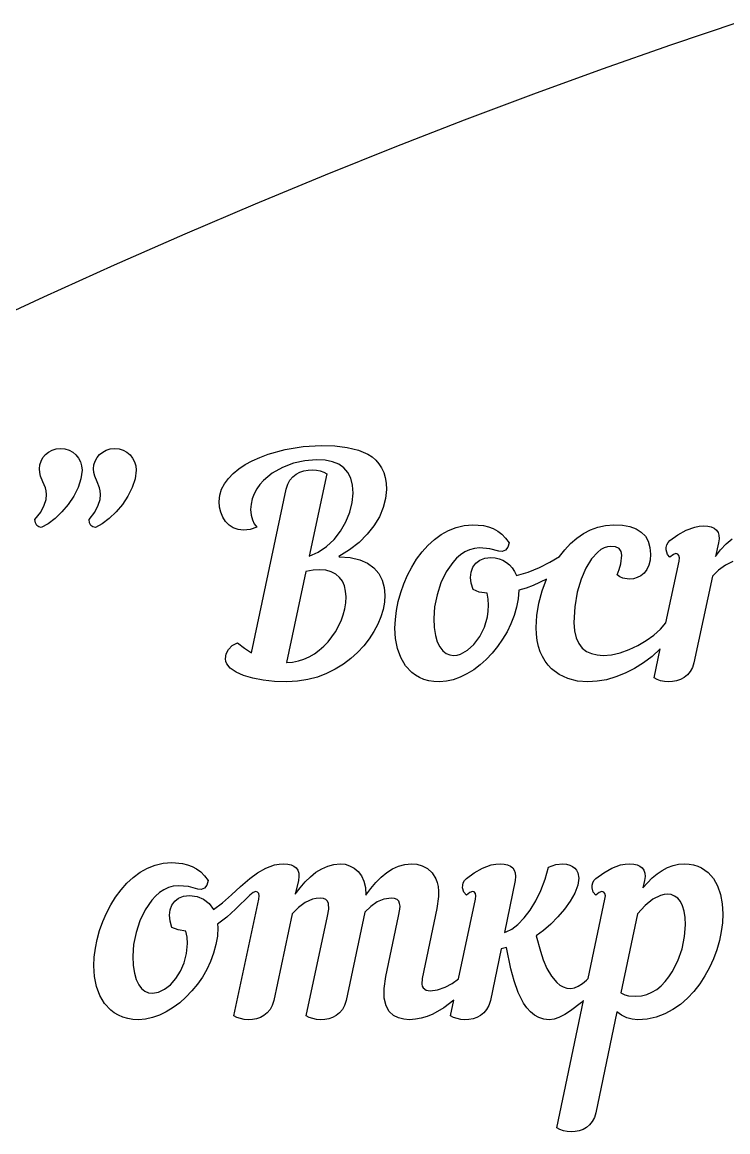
# Model space of a CAD drawing. Extents: x 1222 to 3994, y 2320 to 3800.
# Drawn here: x 2289.45 to 2309.11, y 3645.01 to 3675.93 of the extents above; entities that cross this region are included whole.
import ezdxf

# ---------------------------------------------------------------- set-up
doc = ezdxf.new("R2010")
doc.units = 0
doc.layers.add('____________', color=18, linetype='CONTINUOUS')

msp = doc.modelspace()

# ---------------------------------------------------------------- linework, layer by layer
at = {"layer": '____________'}
for points in [[(2309.417, 3675.93), (2307.517, 3675.288), (2305.609, 3674.619), (2303.693, 3673.922), (2301.768, 3673.197), (2299.834, 3672.445), (2297.892, 3671.665), (2295.941, 3670.857), (2293.982, 3670.022), (2292.014, 3669.159), (2290.038, 3668.268), (2288.052, 3667.35)], [(2309.249, 3660.896), (2309.044, 3660.798), (2308.848, 3660.658), (2308.683, 3660.493), (2308.167, 3658.08), (2308.125, 3657.945), (2308.063, 3657.832), (2307.985, 3657.74), (2307.894, 3657.667), (2307.792, 3657.612), (2307.683, 3657.575), (2307.57, 3657.553), (2307.456, 3657.546), (2307.344, 3657.554), (2307.238, 3657.576), (2307.141, 3657.61), (2307.058, 3657.656), (2307.23, 3658.463), (2307.004, 3658.257), (2306.764, 3658.074), (2306.512, 3657.917), (2306.253, 3657.786), (2305.99, 3657.683), (2305.727, 3657.607), (2305.466, 3657.562), (2305.212, 3657.546), (2304.922, 3657.569), (2304.651, 3657.637), (2304.407, 3657.751), (2304.194, 3657.913), (2304.101, 3658.013), (2304.018, 3658.124), (2303.946, 3658.249), (2303.886, 3658.386), (2303.837, 3658.535), (2303.802, 3658.698), (2303.78, 3658.873), (2303.773, 3659.062), (2303.792, 3659.399), (2303.847, 3659.74), (2303.938, 3660.079), (2304.062, 3660.409), (2303.688, 3660.227), (2303.49, 3660.155), (2303.29, 3660.103), (2303.268, 3659.864), (2303.222, 3659.626), (2303.154, 3659.392), (2303.065, 3659.164), (2302.958, 3658.944), (2302.834, 3658.732), (2302.696, 3658.532), (2302.544, 3658.345), (2302.381, 3658.173), (2302.209, 3658.018), (2302.029, 3657.882), (2301.843, 3657.766), (2301.654, 3657.673), (2301.462, 3657.604), (2301.271, 3657.561), (2301.08, 3657.546), (2300.923, 3657.554), (2300.776, 3657.578), (2300.642, 3657.616), (2300.518, 3657.668), (2300.405, 3657.733), (2300.303, 3657.81), (2300.131, 3657.997), (2300, 3658.221), (2299.908, 3658.475), (2299.853, 3658.752), (2299.836, 3659.045), (2299.846, 3659.288), (2299.876, 3659.535), (2299.926, 3659.785), (2299.995, 3660.034), (2300.081, 3660.279), (2300.184, 3660.517), (2300.304, 3660.747), (2300.44, 3660.964), (2300.591, 3661.166), (2300.756, 3661.35), (2300.934, 3661.513), (2301.125, 3661.653), (2301.328, 3661.767), (2301.543, 3661.852), (2301.768, 3661.905), (2302.003, 3661.923), (2302.305, 3661.899), (2302.444, 3661.866), (2302.575, 3661.817), (2302.698, 3661.749), (2302.813, 3661.663), (2302.92, 3661.555), (2303.019, 3661.424), (2302.985, 3661.298), (2302.916, 3661.213), (2302.827, 3661.175), (2302.731, 3661.187), (2302.476, 3661.256), (2302.189, 3661.28), (2302.048, 3661.267), (2301.914, 3661.23), (2301.786, 3661.17), (2301.666, 3661.09), (2301.553, 3660.991), (2301.449, 3660.877), (2301.265, 3660.609), (2301.118, 3660.302), (2301.009, 3659.973), (2300.942, 3659.638), (2300.919, 3659.316), (2300.931, 3659.057), (2300.964, 3658.84), (2301.015, 3658.661), (2301.083, 3658.52), (2301.165, 3658.413), (2301.259, 3658.339), (2301.361, 3658.297), (2301.47, 3658.283), (2301.565, 3658.292), (2301.662, 3658.32), (2301.855, 3658.425), (2302.038, 3658.591), (2302.199, 3658.808), (2302.327, 3659.067), (2302.412, 3659.361), (2302.433, 3659.519), (2302.44, 3659.681), (2302.43, 3659.848), (2302.401, 3660.018), (2302.184, 3660.05), (2302.012, 3660.12), (2301.962, 3660.292), (2301.945, 3660.455), (2301.962, 3660.606), (2302.009, 3660.739), (2302.088, 3660.85), (2302.197, 3660.936), (2302.336, 3660.99), (2302.503, 3661.009), (2302.624, 3661), (2302.738, 3660.975), (2302.844, 3660.934), (2302.942, 3660.877), (2303.03, 3660.805), (2303.106, 3660.72), (2303.171, 3660.621), (2303.222, 3660.509), (2303.551, 3660.605), (2303.861, 3660.731), (2304.15, 3660.88), (2304.418, 3661.039), (2304.418, 3661.039), (2304.566, 3661.227), (2304.728, 3661.398), (2304.902, 3661.549), (2305.087, 3661.677), (2305.283, 3661.781), (2305.49, 3661.859), (2305.706, 3661.907), (2305.932, 3661.923), (2306.173, 3661.911), (2306.381, 3661.873), (2306.557, 3661.809), (2306.701, 3661.719), (2306.813, 3661.604), (2306.892, 3661.463), (2306.94, 3661.295), (2306.956, 3661.102), (2306.943, 3660.936), (2306.908, 3660.794), (2306.851, 3660.674), (2306.777, 3660.577), (2306.689, 3660.503), (2306.588, 3660.45), (2306.479, 3660.418), (2306.363, 3660.408), (2306.188, 3660.435), (2306.102, 3660.472), (2306.025, 3660.526), (2306.085, 3660.681), (2306.127, 3660.833), (2306.16, 3661.077), (2306.141, 3661.183), (2306.083, 3661.26), (2305.985, 3661.307), (2305.847, 3661.322), (2305.757, 3661.312), (2305.667, 3661.281), (2305.576, 3661.231), (2305.487, 3661.162), (2305.314, 3660.971), (2305.157, 3660.717), (2305.022, 3660.405), (2304.916, 3660.044), (2304.847, 3659.639), (2304.822, 3659.197), (2304.839, 3658.966), (2304.885, 3658.772), (2304.959, 3658.614), (2305.057, 3658.489), (2305.177, 3658.396), (2305.315, 3658.332), (2305.469, 3658.295), (2305.635, 3658.283), (2305.871, 3658.302), (2306.115, 3658.358), (2306.362, 3658.445), (2306.604, 3658.559), (2306.834, 3658.695), (2307.046, 3658.85), (2307.232, 3659.018), (2307.386, 3659.195), (2307.752, 3660.907), (2307.764, 3660.998), (2307.751, 3661.064), (2307.718, 3661.105), (2307.667, 3661.119), (2307.595, 3661.094), (2307.498, 3661.017), (2307.428, 3661.1), (2307.393, 3661.225), (2307.395, 3661.294), (2307.411, 3661.363), (2307.445, 3661.427), (2307.498, 3661.483), (2307.718, 3661.643), (2307.947, 3661.772), (2308.189, 3661.858), (2308.315, 3661.881), (2308.446, 3661.89), (2308.554, 3661.883), (2308.649, 3661.862), (2308.729, 3661.827), (2308.792, 3661.777), (2308.838, 3661.713), (2308.864, 3661.632), (2308.87, 3661.536), (2308.853, 3661.424), (2308.768, 3661.043), (2308.91, 3661.225), (2309.066, 3661.389), (2309.234, 3661.534)]]:
    msp.add_lwpolyline(points, dxfattribs=at)
for points in [[(2289.98, 3661.847), (2289.913, 3661.863), (2289.857, 3661.906), (2289.817, 3661.976), (2289.803, 3662.067), (2289.964, 3662.278), (2290.062, 3662.466), (2290.111, 3662.631), (2290.124, 3662.77), (2290.116, 3662.866), (2290.094, 3662.954), (2290.027, 3663.116), (2289.96, 3663.283), (2289.938, 3663.377), (2289.93, 3663.481), (2289.941, 3663.593), (2289.974, 3663.698), (2290.027, 3663.795), (2290.098, 3663.879), (2290.184, 3663.949), (2290.283, 3664.003), (2290.394, 3664.037), (2290.514, 3664.049), (2290.639, 3664.036), (2290.754, 3664), (2290.857, 3663.943), (2290.945, 3663.869), (2291.016, 3663.779), (2291.07, 3663.677), (2291.103, 3663.566), (2291.115, 3663.447), (2291.086, 3663.207), (2291.007, 3662.963), (2290.885, 3662.722), (2290.732, 3662.492), (2290.555, 3662.281), (2290.365, 3662.098), (2290.17, 3661.951), (2289.98, 3661.847)], [(2291.487, 3661.847), (2291.42, 3661.863), (2291.364, 3661.906), (2291.324, 3661.976), (2291.31, 3662.067), (2291.471, 3662.278), (2291.569, 3662.466), (2291.618, 3662.631), (2291.631, 3662.77), (2291.623, 3662.866), (2291.601, 3662.954), (2291.534, 3663.116), (2291.467, 3663.283), (2291.445, 3663.377), (2291.437, 3663.481), (2291.448, 3663.593), (2291.481, 3663.698), (2291.534, 3663.795), (2291.605, 3663.879), (2291.691, 3663.949), (2291.79, 3664.003), (2291.901, 3664.037), (2292.021, 3664.049), (2292.146, 3664.036), (2292.261, 3664), (2292.364, 3663.943), (2292.452, 3663.869), (2292.523, 3663.779), (2292.577, 3663.677), (2292.61, 3663.566), (2292.622, 3663.447), (2292.593, 3663.207), (2292.514, 3662.963), (2292.392, 3662.722), (2292.239, 3662.492), (2292.062, 3662.281), (2291.872, 3662.098), (2291.677, 3661.951), (2291.487, 3661.847)], [(2298.667, 3662.804), (2298.652, 3663.031), (2298.605, 3663.224), (2298.526, 3663.385), (2298.415, 3663.514), (2298.272, 3663.612), (2298.096, 3663.681), (2297.886, 3663.722), (2297.643, 3663.735), (2297.326, 3663.71), (2297.007, 3663.637), (2296.699, 3663.519), (2296.417, 3663.359), (2296.174, 3663.158), (2296.071, 3663.044), (2295.983, 3662.921), (2295.912, 3662.789), (2295.859, 3662.65), (2295.825, 3662.502), (2295.814, 3662.347), (2295.826, 3662.194), (2295.861, 3662.063), (2295.914, 3661.951), (2295.983, 3661.856), (2295.798, 3661.791), (2295.619, 3661.771), (2295.466, 3661.788), (2295.33, 3661.837), (2295.212, 3661.914), (2295.114, 3662.014), (2295.037, 3662.135), (2294.98, 3662.271), (2294.945, 3662.419), (2294.933, 3662.575), (2294.951, 3662.748), (2295.001, 3662.912), (2295.083, 3663.068), (2295.192, 3663.215), (2295.327, 3663.353), (2295.485, 3663.481), (2295.664, 3663.599), (2295.86, 3663.707), (2296.073, 3663.803), (2296.298, 3663.888), (2296.776, 3664.022), (2297.277, 3664.105), (2297.778, 3664.133), (2298.158, 3664.121), (2298.506, 3664.08), (2298.816, 3664.004), (2299.082, 3663.888), (2299.197, 3663.813), (2299.299, 3663.726), (2299.388, 3663.625), (2299.462, 3663.512), (2299.521, 3663.384), (2299.563, 3663.24), (2299.59, 3663.081), (2299.599, 3662.906), (2299.576, 3662.657), (2299.51, 3662.403), (2299.401, 3662.148), (2299.251, 3661.898), (2299.062, 3661.658), (2298.834, 3661.432), (2298.57, 3661.225), (2298.269, 3661.043), (2298.278, 3661.034), (2298.588, 3661.013), (2298.853, 3660.951), (2299.073, 3660.853), (2299.25, 3660.722), (2299.386, 3660.564), (2299.482, 3660.381), (2299.538, 3660.178), (2299.556, 3659.959), (2299.543, 3659.763), (2299.505, 3659.561), (2299.442, 3659.356), (2299.356, 3659.15), (2299.248, 3658.946), (2299.117, 3658.745), (2298.966, 3658.552), (2298.795, 3658.368), (2298.605, 3658.197), (2298.397, 3658.04), (2298.172, 3657.899), (2297.931, 3657.779), (2297.674, 3657.681), (2297.403, 3657.608), (2297.119, 3657.562), (2296.821, 3657.546), (2296.481, 3657.558), (2296.161, 3657.592), (2295.871, 3657.647), (2295.617, 3657.722), (2295.407, 3657.815), (2295.247, 3657.925), (2295.146, 3658.05), (2295.12, 3658.118), (2295.111, 3658.19), (2295.131, 3658.326), (2295.192, 3658.451), (2295.297, 3658.555), (2295.45, 3658.63), (2295.641, 3658.482), (2295.839, 3658.359), (2296.805, 3662.914), (2296.847, 3663.052), (2296.91, 3663.167), (2296.99, 3663.26), (2297.083, 3663.334), (2297.187, 3663.389), (2297.299, 3663.427), (2297.415, 3663.449), (2297.533, 3663.456), (2297.646, 3663.448), (2297.755, 3663.426), (2297.854, 3663.392), (2297.939, 3663.346), (2297.448, 3661.051), (2297.7, 3661.159), (2297.931, 3661.318), (2298.139, 3661.518), (2298.318, 3661.75), (2298.464, 3662.004), (2298.574, 3662.271), (2298.643, 3662.54), (2298.667, 3662.804)], [(2297.736, 3660.67), (2297.552, 3660.658), (2297.355, 3660.62), (2296.813, 3658.088), (2296.821, 3658.088), (2296.984, 3658.099), (2297.143, 3658.129), (2297.298, 3658.179), (2297.447, 3658.246), (2297.591, 3658.33), (2297.727, 3658.428), (2297.855, 3658.539), (2297.974, 3658.663), (2298.18, 3658.94), (2298.337, 3659.249), (2298.395, 3659.412), (2298.437, 3659.578), (2298.464, 3659.747), (2298.472, 3659.917), (2298.461, 3660.076), (2298.428, 3660.22), (2298.371, 3660.349), (2298.292, 3660.459), (2298.188, 3660.548), (2298.062, 3660.615), (2297.911, 3660.656), (2297.736, 3660.67)], [(2295.789, 3652.068), (2296.009, 3652.228), (2296.238, 3652.357), (2296.48, 3652.443), (2296.606, 3652.467), (2296.737, 3652.475), (2296.846, 3652.468), (2296.94, 3652.447), (2297.02, 3652.412), (2297.084, 3652.362), (2297.129, 3652.298), (2297.155, 3652.217), (2297.161, 3652.121), (2297.144, 3652.009), (2297.059, 3651.628), (2297.193, 3651.808), (2297.334, 3651.971), (2297.481, 3652.115), (2297.635, 3652.239), (2297.795, 3652.338), (2297.962, 3652.413), (2298.134, 3652.459), (2298.312, 3652.475), (2298.444, 3652.462), (2298.573, 3652.423), (2298.697, 3652.357), (2298.808, 3652.264), (2298.901, 3652.143), (2298.972, 3651.992), (2299.014, 3651.813), (2299.023, 3651.603), (2299.16, 3651.786), (2299.303, 3651.953), (2299.452, 3652.102), (2299.608, 3652.229), (2299.77, 3652.333), (2299.938, 3652.41), (2300.113, 3652.458), (2300.293, 3652.475), (2300.442, 3652.462), (2300.596, 3652.419), (2300.744, 3652.342), (2300.875, 3652.224), (2300.977, 3652.059), (2301.014, 3651.958), (2301.04, 3651.842), (2301.053, 3651.713), (2301.053, 3651.568), (2301.005, 3651.23), (2300.59, 3649.283), (2300.58, 3649.125), (2300.595, 3649.065), (2300.622, 3649.017), (2300.704, 3648.955), (2300.818, 3648.936), (2301.024, 3648.962), (2301.231, 3649.035), (2301.429, 3649.14), (2301.605, 3649.266), (2302.08, 3651.492), (2302.092, 3651.586), (2302.079, 3651.652), (2302.046, 3651.691), (2301.995, 3651.704), (2301.923, 3651.679), (2301.826, 3651.603), (2301.756, 3651.685), (2301.721, 3651.81), (2301.723, 3651.879), (2301.739, 3651.948), (2301.773, 3652.012), (2301.826, 3652.068), (2302.046, 3652.228), (2302.275, 3652.357), (2302.517, 3652.443), (2302.643, 3652.467), (2302.774, 3652.475), (2302.882, 3652.468), (2302.976, 3652.448), (2303.055, 3652.414), (2303.117, 3652.366), (2303.162, 3652.301), (2303.189, 3652.221), (2303.195, 3652.124), (2303.181, 3652.009), (2302.884, 3650.561), (2302.935, 3650.578), (2303.094, 3650.655), (2303.262, 3650.786), (2303.433, 3650.966), (2303.6, 3651.188), (2303.758, 3651.446), (2303.9, 3651.735), (2304.02, 3652.049), (2304.112, 3652.381), (2304.318, 3652.453), (2304.518, 3652.475), (2304.62, 3652.466), (2304.709, 3652.442), (2304.784, 3652.405), (2304.847, 3652.355), (2304.895, 3652.296), (2304.93, 3652.228), (2304.959, 3652.077), (2304.929, 3651.876), (2304.847, 3651.661), (2304.722, 3651.438), (2304.563, 3651.215), (2304.379, 3650.999), (2304.18, 3650.798), (2303.975, 3650.618), (2303.773, 3650.468), (2303.888, 3650.039), (2303.97, 3649.796), (2304.072, 3649.558), (2304.197, 3649.342), (2304.347, 3649.165), (2304.433, 3649.098), (2304.527, 3649.047), (2304.629, 3649.014), (2304.739, 3649.003), (2304.841, 3649.021), (2304.937, 3649.062), (2305.062, 3649.143), (2305.177, 3649.237), (2305.222, 3649.276), (2305.687, 3651.492), (2305.699, 3651.583), (2305.686, 3651.649), (2305.652, 3651.69), (2305.602, 3651.704), (2305.53, 3651.679), (2305.433, 3651.603), (2305.363, 3651.685), (2305.328, 3651.81), (2305.329, 3651.879), (2305.346, 3651.948), (2305.38, 3652.012), (2305.433, 3652.068), (2305.652, 3652.228), (2305.882, 3652.357), (2306.123, 3652.443), (2306.25, 3652.467), (2306.381, 3652.475), (2306.489, 3652.468), (2306.584, 3652.447), (2306.664, 3652.412), (2306.727, 3652.362), (2306.773, 3652.298), (2306.799, 3652.217), (2306.804, 3652.121), (2306.787, 3652.009), (2306.745, 3651.806), (2307.005, 3652.082), (2307.143, 3652.196), (2307.286, 3652.293), (2307.433, 3652.37), (2307.585, 3652.427), (2307.739, 3652.463), (2307.897, 3652.475), (2308.031, 3652.467), (2308.157, 3652.446), (2308.273, 3652.412), (2308.379, 3652.365), (2308.564, 3652.236), (2308.714, 3652.065), (2308.828, 3651.858), (2308.909, 3651.621), (2308.956, 3651.359), (2308.972, 3651.078), (2308.961, 3650.835), (2308.929, 3650.586), (2308.877, 3650.334), (2308.805, 3650.082), (2308.714, 3649.832), (2308.604, 3649.587), (2308.475, 3649.352), (2308.329, 3649.128), (2308.167, 3648.919), (2307.988, 3648.729), (2307.793, 3648.559), (2307.582, 3648.413), (2307.358, 3648.294), (2307.119, 3648.206), (2306.866, 3648.15), (2306.601, 3648.131), (2306.448, 3648.145), (2306.296, 3648.187), (2306.151, 3648.256), (2306.017, 3648.351), (2305.433, 3645.54), (2305.392, 3645.406), (2305.333, 3645.293), (2305.259, 3645.201), (2305.172, 3645.128), (2305.076, 3645.073), (2304.971, 3645.036), (2304.861, 3645.014), (2304.747, 3645.007), (2304.635, 3645.015), (2304.529, 3645.037), (2304.433, 3645.071), (2304.349, 3645.117), (2305.094, 3648.669), (2305.03, 3648.61), (2304.73, 3648.376), (2304.569, 3648.276), (2304.398, 3648.192), (2304.27, 3648.15), (2304.137, 3648.131), (2303.986, 3648.147), (2303.848, 3648.191), (2303.724, 3648.261), (2303.612, 3648.353), (2303.511, 3648.466), (2303.421, 3648.595), (2303.271, 3648.891), (2303.154, 3649.218), (2303.065, 3649.553), (2302.944, 3650.146), (2302.791, 3650.104), (2302.495, 3648.665), (2302.453, 3648.53), (2302.391, 3648.417), (2302.313, 3648.325), (2302.222, 3648.252), (2302.12, 3648.197), (2302.011, 3648.16), (2301.898, 3648.138), (2301.784, 3648.131), (2301.672, 3648.139), (2301.566, 3648.161), (2301.469, 3648.196), (2301.386, 3648.241), (2301.479, 3648.676), (2301.195, 3648.459), (2300.89, 3648.286), (2300.731, 3648.221), (2300.57, 3648.172), (2300.407, 3648.142), (2300.243, 3648.131), (2300.084, 3648.142), (2299.931, 3648.18), (2299.792, 3648.25), (2299.674, 3648.361), (2299.587, 3648.518), (2299.537, 3648.728), (2299.533, 3648.997), (2299.582, 3649.333), (2299.938, 3651.018), (2299.974, 3651.211), (2299.977, 3651.295), (2299.966, 3651.37), (2299.94, 3651.431), (2299.894, 3651.478), (2299.826, 3651.508), (2299.735, 3651.518), (2299.529, 3651.49), (2299.341, 3651.412), (2299.166, 3651.289), (2298.998, 3651.128), (2298.473, 3648.665), (2298.431, 3648.53), (2298.369, 3648.417), (2298.291, 3648.325), (2298.2, 3648.252), (2298.099, 3648.197), (2297.99, 3648.16), (2297.877, 3648.138), (2297.762, 3648.131), (2297.65, 3648.139), (2297.544, 3648.161), (2297.448, 3648.196), (2297.364, 3648.241), (2297.957, 3651.018), (2297.989, 3651.211), (2297.982, 3651.37), (2297.956, 3651.431), (2297.911, 3651.478), (2297.845, 3651.508), (2297.753, 3651.518), (2297.642, 3651.51), (2297.535, 3651.487), (2297.335, 3651.399), (2297.15, 3651.261), (2296.975, 3651.078), (2296.458, 3648.665), (2296.416, 3648.53), (2296.354, 3648.417), (2296.276, 3648.325), (2296.185, 3648.252), (2296.084, 3648.197), (2295.975, 3648.16), (2295.861, 3648.138), (2295.747, 3648.131), (2295.635, 3648.139), (2295.529, 3648.161), (2295.433, 3648.196), (2295.349, 3648.241), (2296.043, 3651.492), (2296.055, 3651.583), (2296.042, 3651.649), (2296.009, 3651.69), (2295.959, 3651.704), (2295.887, 3651.679), (2295.789, 3651.603), (2295.388, 3651.213), (2295.147, 3650.991), (2294.892, 3650.798), (2294.9, 3650.705), (2294.887, 3650.463), (2294.847, 3650.223), (2294.783, 3649.987), (2294.698, 3649.756), (2294.592, 3649.534), (2294.469, 3649.321), (2294.33, 3649.12), (2294.176, 3648.932), (2294.011, 3648.76), (2293.836, 3648.604), (2293.653, 3648.467), (2293.464, 3648.351), (2293.272, 3648.258), (2293.077, 3648.189), (2292.883, 3648.146), (2292.69, 3648.131), (2292.533, 3648.139), (2292.387, 3648.163), (2292.252, 3648.201), (2292.128, 3648.253), (2292.015, 3648.319), (2291.913, 3648.396), (2291.741, 3648.582), (2291.61, 3648.806), (2291.518, 3649.06), (2291.464, 3649.337), (2291.446, 3649.63), (2291.456, 3649.873), (2291.486, 3650.121), (2291.536, 3650.37), (2291.605, 3650.619), (2291.691, 3650.864), (2291.795, 3651.102), (2291.914, 3651.332), (2292.05, 3651.549), (2292.201, 3651.751), (2292.366, 3651.935), (2292.544, 3652.098), (2292.735, 3652.239), (2292.939, 3652.352), (2293.153, 3652.437), (2293.378, 3652.49), (2293.613, 3652.509), (2293.915, 3652.484), (2294.054, 3652.451), (2294.185, 3652.402), (2294.308, 3652.334), (2294.423, 3652.248), (2294.53, 3652.14), (2294.629, 3652.009), (2294.595, 3651.883), (2294.527, 3651.798), (2294.438, 3651.76), (2294.341, 3651.772), (2294.086, 3651.841), (2293.799, 3651.865), (2293.658, 3651.852), (2293.524, 3651.815), (2293.396, 3651.755), (2293.276, 3651.675), (2293.164, 3651.577), (2293.059, 3651.462), (2292.876, 3651.194), (2292.728, 3650.887), (2292.62, 3650.558), (2292.552, 3650.223), (2292.529, 3649.901), (2292.541, 3649.642), (2292.574, 3649.425), (2292.625, 3649.247), (2292.694, 3649.105), (2292.775, 3648.998), (2292.869, 3648.924), (2292.971, 3648.882), (2293.08, 3648.868), (2293.246, 3648.896), (2293.414, 3648.978), (2293.578, 3649.106), (2293.729, 3649.276), (2293.859, 3649.482), (2293.962, 3649.718), (2294.029, 3649.978), (2294.053, 3650.256), (2294.042, 3650.427), (2294.011, 3650.603), (2293.794, 3650.635), (2293.622, 3650.705), (2293.572, 3650.877), (2293.556, 3651.04), (2293.572, 3651.191), (2293.62, 3651.324), (2293.698, 3651.436), (2293.807, 3651.521), (2293.946, 3651.575), (2294.113, 3651.594), (2294.32, 3651.568), (2294.504, 3651.491), (2294.661, 3651.369), (2294.782, 3651.205), (2295.032, 3651.388), (2295.279, 3651.608), (2295.529, 3651.842), (2295.789, 3652.068)], [(2307.431, 3651.628), (2307.334, 3651.619), (2307.232, 3651.592), (2307.021, 3651.487), (2306.806, 3651.317), (2306.593, 3651.086), (2306.127, 3648.876), (2306.238, 3648.826), (2306.345, 3648.798), (2306.55, 3648.783), (2306.708, 3648.796), (2306.858, 3648.834), (2306.998, 3648.895), (2307.13, 3648.976), (2307.253, 3649.076), (2307.367, 3649.192), (2307.47, 3649.322), (2307.564, 3649.464), (2307.722, 3649.775), (2307.836, 3650.108), (2307.907, 3650.447), (2307.93, 3650.773), (2307.921, 3650.98), (2307.893, 3651.156), (2307.848, 3651.304), (2307.789, 3651.423), (2307.716, 3651.514), (2307.63, 3651.578), (2307.535, 3651.616), (2307.431, 3651.628)]]:
    msp.add_lwpolyline(points, close=True, dxfattribs=at)

doc.saveas('drawing.dxf')
